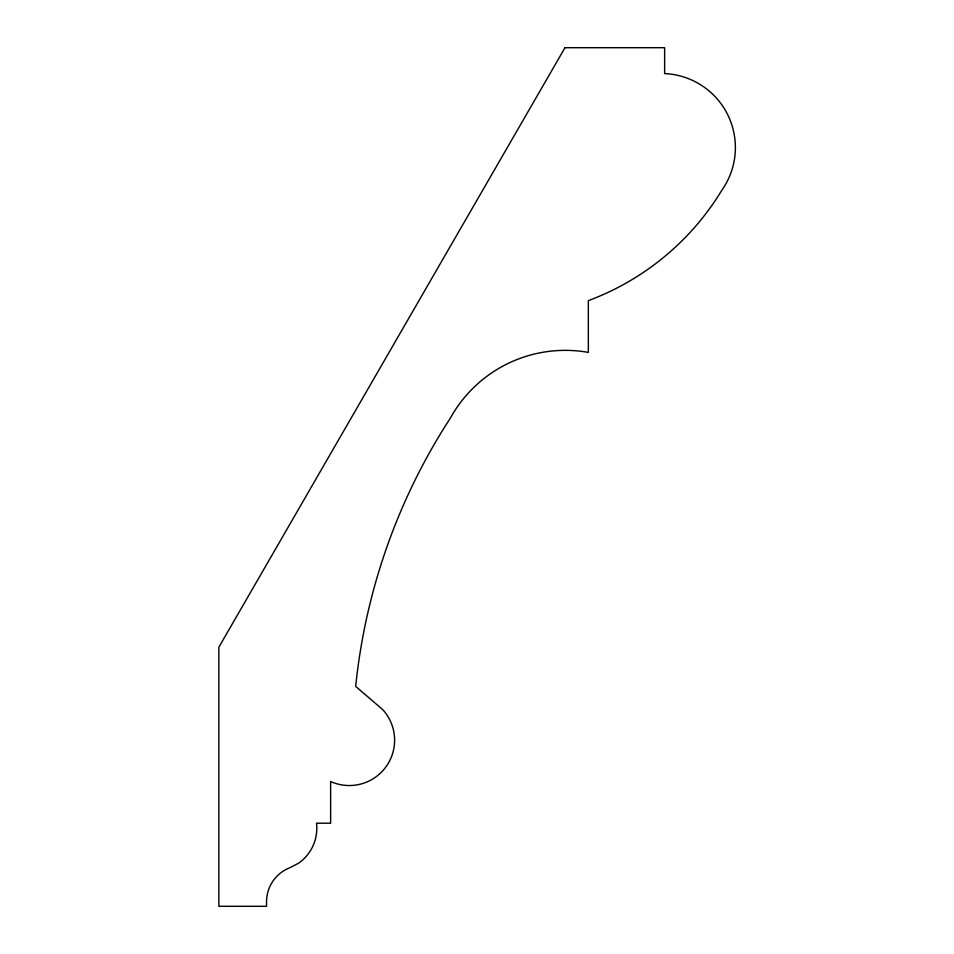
<?xml version="1.0" encoding="UTF-8"?>
<svg xmlns="http://www.w3.org/2000/svg" width="954" height="954" viewBox="0 0 954 954"><rect width="100%" height="100%" fill="white"/><g stroke="black" fill="none" stroke-linecap="round" stroke-linejoin="round"><path stroke-width="1.43" d="M564.983 47.7L218.848 647.229L218.848 906.3L266.548 906.3L266.548 901.888A36.407 36.407 0 0 1 289.825 867.758L298.554 863.239A42.739 42.739 0 0 0 316.525 823.207L330.633 823.207L330.633 781.517A45.327 45.327 0 0 0 382.804 709.693L355.675 686.379A605.241 605.241 0 0 1 450.419 418.019A131.294 131.294 0 0 1 588.344 352.396L588.344 300.629A263.435 263.435 0 0 0 721.784 190.311A74.03 74.03 0 0 0 664.628 73.589L664.628 47.7L564.983 47.7"/></g></svg>
